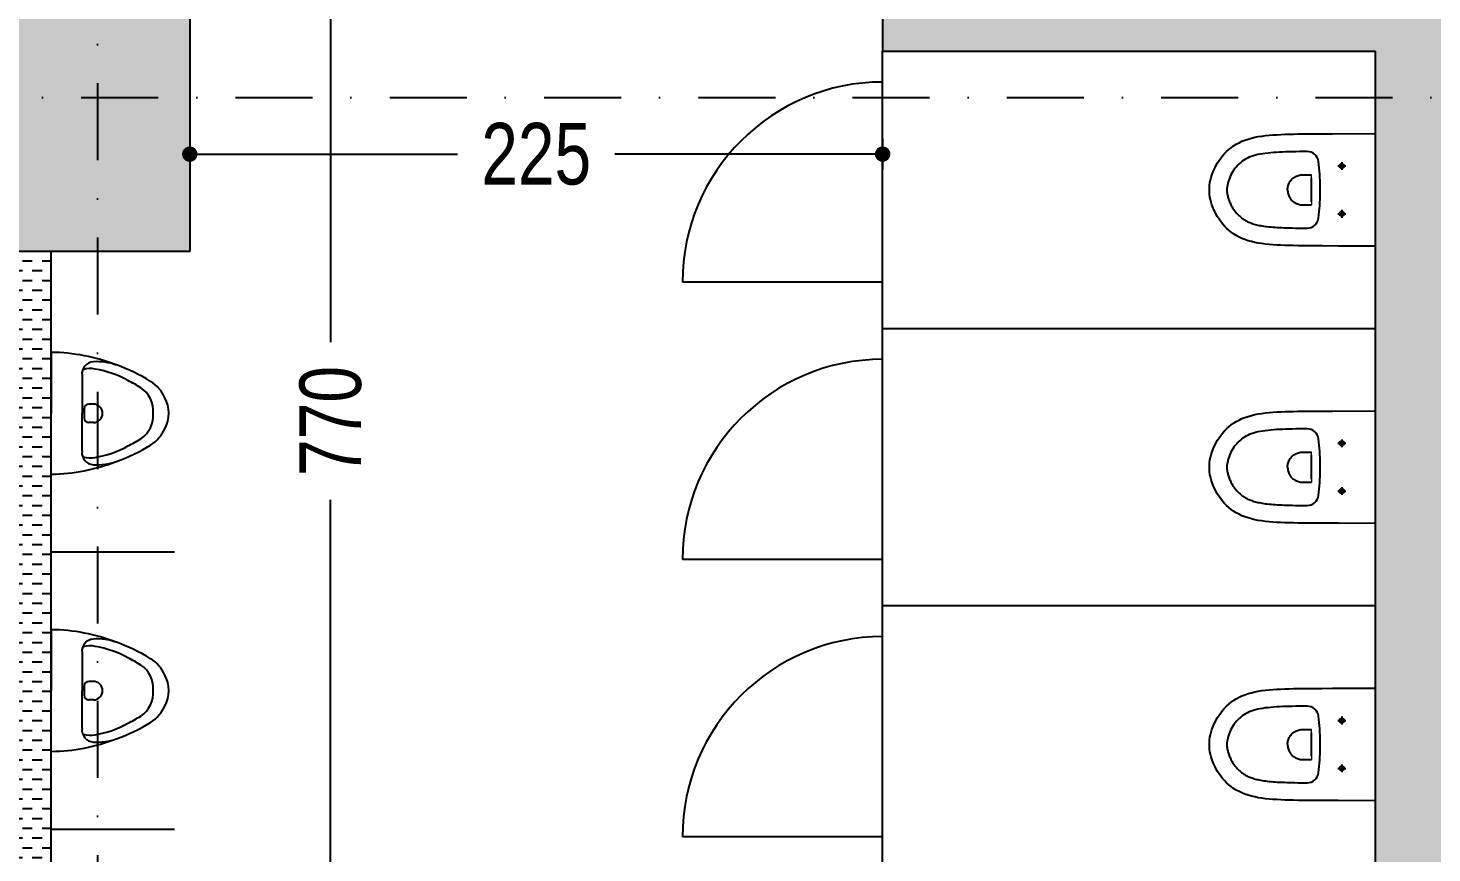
# Model space of a CAD drawing. Header units: centimetres. Extents: x 26569 to 160723, y -3143 to 14565.
# Drawn here: x 51707 to 52162.8, y 2743.4 to 3011.1 of the extents above; entities that cross this region are included whole.
import ezdxf

# ---------------------------------------------------------------- set-up
doc = ezdxf.new("R2010")
doc.units = ezdxf.units.CM
doc.header["$LTSCALE"] = 100
doc.linetypes.add('DASHDOT2', pattern=[0.5, 0.25, -0.125, 0, -0.125])
for name, color, linetype in [('A-ANNO-DIMS', 187, 'Continuous'), ('A-ANNO-GRID', 155, 'DASHDOT2'), ('A-FLOR-FIXT', 146, 'Continuous'), ('A-FLOR-TPTN', 8, 'Continuous'), ('A-WALL', 134, 'Continuous'), ('A-WALL-HTCH', 8, 'Continuous'), ('S-CONC', 5, 'Continuous'), ('S-HTCH', 8, 'Continuous')]:
    doc.layers.add(name, color=color, linetype=linetype)
doc.styles.add('Fields_100', font='act_simplex.shx', dxfattribs={"width": 0.8, "height": 20})
doc.dimstyles.new('FIELDS_100', dxfattribs={"dimscale": 0, "dimtxt": 20, "dimasz": 5, "dimexe": 5, "dimexo": 5, "dimgap": 5, "dimtad": 0, "dimdec": 0, "dimzin": 0, "dimdsep": 46, "dimtxsty": 'Fields_100', "dimblk": 'DOT', "dimcen": 0.09, "dimclrt": 50, "dimadec": 0, "dimazin": 0, "dimtfac": 1, "dimtdec": 0, "dimtix": 1, "dimtofl": 0, "dimtmove": 1, "dimatfit": 3, "dimfxl": 5, "dimfxlon": 1, "dimtolj": 1, "dimtzin": 0, "dimarcsym": 0})
pattern_1 = [(0, (47244.2896, 54361.0323), (3.175, 3.175), [3.175, -3.175])]

# ---------------------------------------------------------------- blocks, each defined once
blk = doc.blocks.new('KLOZET')
at = {"linetype": 'Continuous'}
for p, q in [((-11.04, 49.6), (-10.31, 50.18)), ((-10.31, 50.18), (-9.56, 50.72)), ((-9.56, 50.72), (-8.8, 51.22)), ((-8.8, 51.22), (-8.02, 51.67)), ((-8.02, 51.67), (-7.24, 52.08)), ((-7.24, 52.08), (-6.44, 52.46)), ((-6.44, 52.46), (-5.63, 52.79)), ((-5.63, 52.79), (-4.81, 53.09)), ((-4.81, 53.09), (-3.99, 53.34)), ((-3.99, 53.34), (-3.16, 53.55)), ((-3.16, 53.55), (-2.34, 53.71)), ((-2.34, 53.71), (-1.51, 53.83)), ((-1.51, 53.83), (-0.69, 53.89)), ((-0.69, 53.89), (0, 53.91)), ((0, 53.91), (0.69, 53.89)), ((0.69, 53.89), (1.51, 53.83)), ((1.51, 53.83), (2.34, 53.71)), ((2.34, 53.71), (3.16, 53.55)), ((3.16, 53.55), (3.99, 53.34)), ((3.99, 53.34), (4.81, 53.09)), ((4.81, 53.09), (5.63, 52.79)), ((5.63, 52.79), (6.44, 52.46)), ((6.44, 52.46), (7.24, 52.08)), ((7.24, 52.08), (8.02, 51.67)), ((8.02, 51.67), (8.8, 51.22)), ((8.8, 51.22), (9.56, 50.72)), ((9.56, 50.72), (10.31, 50.18)), ((10.31, 50.18), (11.04, 49.6)), ((-14.81, 45.18), (-14.27, 46.03)), ((-14.27, 46.03), (-13.69, 46.84)), ((-13.69, 46.84), (-13.07, 47.6)), ((-13.07, 47.6), (-12.43, 48.31)), ((-12.43, 48.31), (-11.75, 48.97)), ((-11.75, 48.97), (-11.04, 49.6)), ((-6.71, 45.76), (-6.99, 45.54)), ((-6.42, 45.96), (-6.71, 45.76)), ((-6.13, 46.16), (-6.42, 45.96)), ((-5.82, 46.36), (-6.13, 46.16)), ((-5.51, 46.54), (-5.82, 46.36)), ((-5.2, 46.72), (-5.51, 46.54)), ((-4.89, 46.89), (-5.2, 46.72)), ((-4.57, 47.05), (-4.89, 46.89)), ((-4.25, 47.2), (-4.57, 47.05)), ((-3.93, 47.34), (-4.25, 47.2)), ((-3.6, 47.47), (-3.93, 47.34)), ((-3.28, 47.59), (-3.6, 47.47)), ((-2.97, 47.7), (-3.28, 47.59)), ((-2.65, 47.8), (-2.97, 47.7)), ((-2.35, 47.89), (-2.65, 47.8)), ((-2.06, 47.96), (-2.35, 47.89)), ((-1.77, 48.03), (-2.06, 47.96)), ((-1.5, 48.08), (-1.77, 48.03)), ((-1.23, 48.13), (-1.5, 48.08)), ((-0.97, 48.16), (-1.23, 48.13)), ((-0.71, 48.19), (-0.97, 48.16)), ((-0.47, 48.21), (-0.71, 48.19)), ((-0.23, 48.22), (-0.47, 48.21)), ((0, 48.22), (-0.23, 48.22)), ((0.5, 48.21), (0, 48.22)), ((1.01, 48.16), (0.5, 48.21)), ((1.53, 48.07), (1.01, 48.16)), ((2.07, 47.96), (1.53, 48.07)), ((2.62, 47.81), (2.07, 47.96)), ((3.18, 47.63), (2.62, 47.81)), ((3.74, 47.42), (3.18, 47.63)), ((4.31, 47.17), (3.74, 47.42)), ((4.87, 46.9), (4.31, 47.17)), ((5.42, 46.6), (4.87, 46.9)), ((5.96, 46.27), (5.42, 46.6)), ((6.49, 45.92), (5.96, 46.27)), ((7.01, 45.53), (6.49, 45.92)), ((11.04, 49.6), (11.75, 48.97)), ((11.75, 48.97), (12.43, 48.31)), ((12.43, 48.31), (13.07, 47.6)), ((13.07, 47.6), (13.69, 46.84)), ((13.69, 46.84), (14.27, 46.03)), ((14.27, 46.03), (14.81, 45.18)), ((-16.79, 40.28), (-16.49, 41.34)), ((-16.49, 41.34), (-16.14, 42.36)), ((-16.14, 42.36), (-15.75, 43.34)), ((-15.75, 43.34), (-15.3, 44.28)), ((-15.3, 44.28), (-14.81, 45.18)), ((-10.5, 41.11), (-10.63, 40.81)), ((-10.36, 41.4), (-10.5, 41.11)), ((-10.22, 41.69), (-10.36, 41.4)), ((-10.08, 41.96), (-10.22, 41.69)), ((-9.93, 42.23), (-10.08, 41.96)), ((-9.77, 42.49), (-9.93, 42.23)), ((-9.61, 42.75), (-9.77, 42.49)), ((-9.44, 43), (-9.61, 42.75)), ((-9.26, 43.24), (-9.44, 43)), ((-9.08, 43.48), (-9.26, 43.24)), ((-8.88, 43.72), (-9.08, 43.48)), ((-8.68, 43.96), (-8.88, 43.72)), ((-8.47, 44.19), (-8.68, 43.96)), ((-8.25, 44.43), (-8.47, 44.19)), ((-8.02, 44.66), (-8.25, 44.43)), ((-7.78, 44.88), (-8.02, 44.66)), ((-7.53, 45.11), (-7.78, 44.88)), ((-7.26, 45.33), (-7.53, 45.11)), ((-6.99, 45.54), (-7.26, 45.33)), ((7.51, 45.12), (7.01, 45.53)), ((7.99, 44.68), (7.51, 45.12)), ((8.44, 44.22), (7.99, 44.68)), ((8.87, 43.74), (8.44, 44.22)), ((9.27, 43.23), (8.87, 43.74)), ((9.64, 42.7), (9.27, 43.23)), ((9.98, 42.14), (9.64, 42.7)), ((10.29, 41.55), (9.98, 42.14)), ((10.57, 40.94), (10.29, 41.55)), ((14.81, 45.18), (15.3, 44.28)), ((15.3, 44.28), (15.75, 43.34)), ((15.75, 43.34), (16.14, 42.36)), ((16.14, 42.36), (16.49, 41.34)), ((16.49, 41.34), (16.79, 40.28)), ((-17.61, 35.73), (-17.46, 36.91)), ((-17.46, 36.91), (-17.27, 38.06)), ((-17.27, 38.06), (-17.05, 39.19)), ((-17.05, 39.19), (-16.79, 40.28)), ((-11.69, 36.75), (-11.77, 36.22)), ((-11.61, 37.25), (-11.69, 36.75)), ((-11.52, 37.73), (-11.61, 37.25)), ((-11.42, 38.19), (-11.52, 37.73)), ((-11.32, 38.62), (-11.42, 38.19)), ((-11.22, 39.04), (-11.32, 38.62)), ((-11.11, 39.43), (-11.22, 39.04)), ((-10.99, 39.8), (-11.11, 39.43)), ((-10.87, 40.16), (-10.99, 39.8)), ((-10.75, 40.49), (-10.87, 40.16)), ((-10.63, 40.81), (-10.75, 40.49)), ((10.82, 40.29), (10.57, 40.94)), ((11.05, 39.61), (10.82, 40.29)), ((11.25, 38.9), (11.05, 39.61)), ((11.43, 38.16), (11.25, 38.9)), ((11.58, 37.39), (11.43, 38.16)), ((11.72, 36.58), (11.58, 37.39)), ((11.84, 35.74), (11.72, 36.58)), ((16.79, 40.28), (17.05, 39.19)), ((17.05, 39.19), (17.27, 38.06)), ((17.27, 38.06), (17.46, 36.91)), ((17.46, 36.91), (17.61, 35.73)), ((-17.98, 30.7), (-17.91, 32)), ((-17.91, 32), (-17.83, 33.28)), ((-17.83, 33.28), (-17.73, 34.52)), ((-17.73, 34.52), (-17.61, 35.73)), ((-12.14, 32.56), (-12.19, 31.86)), ((-12.09, 33.24), (-12.14, 32.56)), ((-12.04, 33.89), (-12.09, 33.24)), ((-11.98, 34.51), (-12.04, 33.89)), ((-11.92, 35.1), (-11.98, 34.51)), ((-11.85, 35.68), (-11.92, 35.1)), ((-11.77, 36.22), (-11.85, 35.68)), ((11.94, 34.87), (11.84, 35.74)), ((12.03, 33.98), (11.94, 34.87)), ((12.11, 33.06), (12.03, 33.98)), ((12.17, 32.12), (12.11, 33.06)), ((12.23, 31.16), (12.17, 32.12)), ((17.61, 35.73), (17.73, 34.52)), ((17.73, 34.52), (17.83, 33.28)), ((17.83, 33.28), (17.91, 32)), ((17.91, 32), (17.98, 30.7)), ((-18.11, 26.6), (-18.08, 28)), ((-18.08, 28), (-18.03, 29.37)), ((-18.03, 29.37), (-17.98, 30.7)), ((-12.35, 27.92), (-12.37, 27.04)), ((-12.32, 28.77), (-12.35, 27.92)), ((-12.29, 29.59), (-12.32, 28.77)), ((-12.26, 30.38), (-12.29, 29.59)), ((-12.23, 31.13), (-12.26, 30.38)), ((-12.19, 31.86), (-12.23, 31.13)), ((-3.06, 27.44), (-3.31, 27.23)), ((-2.8, 27.64), (-3.06, 27.44)), ((-2.52, 27.82), (-2.8, 27.64)), ((-2.23, 27.98), (-2.52, 27.82)), ((-1.93, 28.12), (-2.23, 27.98)), ((-1.63, 28.24), (-1.93, 28.12)), ((-1.31, 28.35), (-1.63, 28.24)), ((-0.99, 28.42), (-1.31, 28.35)), ((-0.66, 28.48), (-0.99, 28.42)), ((-0.33, 28.51), (-0.66, 28.48)), ((0, 28.52), (-0.33, 28.51)), ((0, 28.52), (0.33, 28.51)), ((0.33, 28.51), (0.66, 28.48)), ((0.66, 28.48), (0.99, 28.42)), ((0.99, 28.42), (1.31, 28.34)), ((1.31, 28.34), (1.63, 28.24)), ((1.63, 28.24), (1.94, 28.12)), ((1.94, 28.12), (2.24, 27.98)), ((2.24, 27.98), (2.53, 27.82)), ((2.53, 27.82), (2.8, 27.64)), ((2.8, 27.64), (3.07, 27.44)), ((3.07, 27.44), (3.31, 27.22)), ((12.27, 30.19), (12.23, 31.16)), ((12.31, 29.17), (12.27, 30.19)), ((12.34, 28.11), (12.31, 29.17)), ((12.37, 27.02), (12.34, 28.11)), ((17.98, 30.7), (18.03, 29.37)), ((18.03, 29.37), (18.08, 28)), ((18.08, 28), (18.11, 26.6)), ((-18.17, 22.18), (-18.16, 23.7)), ((-18.16, 23.7), (-18.14, 25.17)), ((-18.14, 25.17), (-18.11, 26.6)), ((-12.43, 23.21), (-12.44, 22.17)), ((-12.42, 24.22), (-12.43, 23.21)), ((-12.4, 25.19), (-12.42, 24.22)), ((-12.39, 26.14), (-12.4, 25.19)), ((-12.37, 27.04), (-12.39, 26.14)), ((-4.86, 23.9), (-4.87, 23.51)), ((-4.87, 23.51), (-4.85, 20.77)), ((-4.83, 24.28), (-4.86, 23.9)), ((-4.77, 24.65), (-4.83, 24.28)), ((-4.68, 24.99), (-4.77, 24.65)), ((-4.57, 25.33), (-4.68, 24.99)), ((-4.44, 25.64), (-4.57, 25.33)), ((-4.3, 25.94), (-4.44, 25.64)), ((-4.13, 26.23), (-4.3, 25.94)), ((-3.95, 26.5), (-4.13, 26.23)), ((-3.75, 26.76), (-3.95, 26.5)), ((-3.54, 27), (-3.75, 26.76)), ((-3.31, 27.23), (-3.54, 27)), ((3.31, 27.22), (3.55, 26.99)), ((3.55, 26.99), (3.76, 26.75)), ((3.76, 26.75), (3.96, 26.49)), ((3.96, 26.49), (4.14, 26.21)), ((4.14, 26.21), (4.31, 25.92)), ((4.31, 25.92), (4.45, 25.62)), ((4.45, 25.62), (4.58, 25.3)), ((4.58, 25.3), (4.69, 24.97)), ((4.69, 24.97), (4.77, 24.62)), ((4.77, 24.62), (4.83, 24.26)), ((4.83, 24.26), (4.86, 23.88)), ((4.87, 23.49), (4.85, 20.77)), ((4.86, 23.88), (4.87, 23.49)), ((12.39, 25.87), (12.37, 27.02)), ((12.41, 24.68), (12.39, 25.87)), ((12.43, 23.45), (12.41, 24.68)), ((12.44, 22.17), (12.43, 23.45)), ((18.11, 26.6), (18.14, 25.17)), ((18.14, 25.17), (18.16, 23.7)), ((18.16, 23.7), (18.17, 22.18)), ((-18.21, 17.38), (-18.19, 20.63)), ((-18.19, 20.63), (-18.17, 22.18)), ((-9.17, 18.44), (-8.15, 18.32)), ((-8.15, 18.32), (-7.14, 18.22)), ((-3.85, 20.77), (-2.1, 20.76)), ((-2.1, 20.76), (-0.41, 20.76)), ((-0.41, 20.76), (1.67, 20.76)), ((1.67, 20.76), (3.41, 20.76)), ((3.41, 20.76), (3.85, 20.77)), ((7.14, 18.22), (8.15, 18.32)), ((8.15, 18.32), (9.17, 18.44)), ((18.17, 22.18), (18.19, 20.63)), ((18.19, 20.63), (18.21, 17.38)), ((-18.23, 12.14), (-18.21, 17.38)), ((-7.14, 18.22), (-6.12, 18.13)), ((-6.12, 18.13), (-5.1, 18.05)), ((-5.1, 18.05), (-4.08, 17.99)), ((-4.08, 17.99), (-3.06, 17.94)), ((-3.06, 17.94), (-2.04, 17.9)), ((-2.04, 17.9), (-1.02, 17.88)), ((-1.02, 17.88), (0, 17.88)), ((0, 17.88), (1.02, 17.88)), ((1.02, 17.88), (2.04, 17.9)), ((2.04, 17.9), (3.06, 17.94)), ((3.06, 17.94), (4.08, 17.99)), ((4.08, 17.99), (5.1, 18.05)), ((5.1, 18.05), (6.12, 18.13)), ((6.12, 18.13), (7.14, 18.22)), ((18.21, 17.38), (18.22, 13.94)), ((18.22, 13.94), (18.25, 0)), ((-18.25, 0), (-18.23, 12.14)), ((-18.25, 0), (18.25, 0))]:
    blk.add_line(p, q, dxfattribs=at)
at = {"lineweight": 0}
for p, q in [((-3.85, 20.77), (-4.85, 20.77)), ((3.85, 20.77), (4.85, 20.77))]:
    blk.add_line(p, q, dxfattribs=at)
at = {"ltscale": 3}
for p, q in [((-6.47, 10.9), (-9.03, 10.9)), ((-7.75, 12.18), (-7.75, 9.62)), ((9.03, 10.9), (6.47, 10.9)), ((7.75, 12.18), (7.75, 9.62))]:
    blk.add_line(p, q, dxfattribs=at)
at = {"linetype": 'Continuous'}
for centre in [(-7.75, 10.9), (7.75, 10.9)]:
    blk.add_circle(centre, 0.75, dxfattribs=at)
for centre, start, end in [((-8.71, 22.13), 179.5021, 262.9898), ((8.71, 22.13), 277.0095, 0.5028)]:
    blk.add_arc(centre, 3.72, start, end, dxfattribs=at)
blk = doc.blocks.new('pisuvar')
at = {"layer": 'A-FLOR-FIXT'}
for p, q in [((0, 19.75), (0, 0)), ((10.01, 12.33), (10.01, 0)), ((0, -19.75), (0, 0)), ((10.01, -12.33), (10.01, 0)), ((10.7, 1.47), (10.7, -1.53)), ((13.7, 2.97), (12.2, 2.97)), ((13.7, -3.03), (12.2, -3.03))]:
    blk.add_line(p, q, dxfattribs=at)
for centre, radius, start, end in [((-0.68, -40.45), 60.21, 68.7376, 89.3515), ((13.93, 12.77), 3.94, 93.4154, 186.4444), ((12.71, 6.52), 7.98, 78.422, 107.3363), ((14.92, -1.56), 18.31, 70.0984, 93.8499), ((8.41, -19.62), 34.47, 61.3476, 80.144), ((1.5, -39.59), 58.64, 58.3409, 70.4152), ((-4.81, -47.23), 65.06, 58.5786, 62.7878), ((26, 0.13), 11.97, 24.1864, 58.3669), ((24.01, 0.74), 9.11, 355.3696, 55.9725), ((27.69, 0), 10.51, 331.3789, 28.6211), ((12.2, 1.47), 1.5, 90, 180), ((13.7, -0.03), 3, 270, 90), ((24.01, -0.74), 9.11, 304.0275, 4.6304), ((12.2, -1.53), 1.5, 180, 270), ((-4.81, 47.23), 65.06, 297.2122, 301.4214), ((26, -0.13), 11.97, 301.6331, 335.8136), ((13.93, -12.77), 3.94, 173.5556, 266.5846), ((8.41, 19.62), 34.47, 279.856, 298.6524), ((1.5, 39.59), 58.64, 289.5848, 301.6591), ((-0.68, 40.45), 60.21, 270.6485, 291.2624), ((12.71, -6.52), 7.98, 252.6637, 281.578), ((14.92, 1.56), 18.31, 266.1501, 289.9016)]:
    blk.add_arc(centre, radius, start, end, dxfattribs=at)
blk = doc.blocks.new('_Dot')
at = {"color": 0, "linetype": 'ByBlock', "lineweight": -2}
blk.add_line((-0.5, 0), (-1, 0), dxfattribs=at)
at = {"color": 0, "linetype": 'ByBlock', "const_width": 0.5}
blk.add_lwpolyline([(-0.25, 0, 1), (0.25, 0, 1)], format="xyb", close=True, dxfattribs=at)
blk = doc.blocks.new('*D233')
at = {"layer": 'A-ANNO-DIMS', "color": 0, "lineweight": -2, "transparency": 16777216}
for p, q in [((51800.23, 3268.59), (51810.23, 3268.59)), ((51805.23, 3263.59), (51805.23, 2909.16)), ((51805.23, 2503.59), (51805.23, 2858.02)), ((51800.23, 2498.59), (51810.23, 2498.59))]:
    blk.add_line(p, q, dxfattribs=at)
at = {"layer": 'DEFPOINTS', "color": 0, "transparency": 16777216}
for p in [(51774.48, 3268.59), (51759.48, 2498.59), (51805.23, 2498.59)]:
    blk.add_point(p, dxfattribs=at)
at = {"layer": 'A-ANNO-DIMS', "color": 0, "lineweight": -2, "transparency": 16777216, "xscale": 5, "yscale": 5, "zscale": 5}
for p, rotation in [((51805.23, 3268.59), 90), ((51805.23, 2498.59), 270)]:
    blk.add_blockref('_Dot', p, dxfattribs=dict(at, rotation=rotation))
at = {"layer": 'A-ANNO-DIMS', "color": 50, "transparency": 16777216, "insert": (51805.23, 2883.59), "char_height": 20, "attachment_point": 5, "rotation": 90, "style": 'Fields_100'}
blk.add_mtext('\\A1;770', dxfattribs=at)
blk = doc.blocks.new('*D182')
at = {"layer": 'A-ANNO-DIMS', "color": 0, "lineweight": -2, "transparency": 16777216}
for p, q in [((51759.48, 2975.18), (51759.48, 2965.18)), ((51984.48, 2975.18), (51984.48, 2965.18)), ((51764.48, 2970.18), (51846.4, 2970.18)), ((51979.48, 2970.18), (51897.55, 2970.18))]:
    blk.add_line(p, q, dxfattribs=at)
at = {"layer": 'DEFPOINTS', "color": 0, "transparency": 16777216}
for p in [(51759.48, 3018.59), (51984.48, 3018.59), (51759.48, 2970.18)]:
    blk.add_point(p, dxfattribs=at)
at = {"layer": 'A-ANNO-DIMS', "color": 0, "lineweight": -2, "transparency": 16777216, "xscale": 5, "yscale": 5, "zscale": 5, "rotation": 180}
blk.add_blockref('_Dot', (51759.48, 2970.18), dxfattribs=at)
at = {"layer": 'A-ANNO-DIMS', "color": 0, "lineweight": -2, "transparency": 16777216, "xscale": 5, "yscale": 5, "zscale": 5}
blk.add_blockref('_Dot', (51984.48, 2970.18), dxfattribs=at)
at = {"layer": 'A-ANNO-DIMS', "color": 50, "transparency": 16777216, "insert": (51871.98, 2970.18), "char_height": 20, "attachment_point": 5, "style": 'Fields_100'}
blk.add_mtext('\\A1;225', dxfattribs=at)

msp = doc.modelspace()

# ---------------------------------------------------------------- hatches: boundary and pattern name
at = {"layer": 'A-WALL-HTCH'}
h = msp.add_hatch(dxfattribs=at)
h.set_pattern_fill('DASH', color=256)
h.set_pattern_definition(pattern_1)
h.paths.add_polyline_path([(52174.48, 3003.59), (52334.48, 3003.59), (52334.48, 3018.59), (52174.48, 3018.59), (52174.48, 3268.59), (52339.48, 3268.59), (52339.48, 3283.59), (51979.48, 3283.59), (51979.48, 3268.59), (52144.48, 3268.59), (52144.48, 3018.59), (51984.48, 3018.59), (51984.48, 3003.59), (52144.48, 3003.59), (52144.48, 2498.59), (52174.48, 2498.59)])
h = msp.add_hatch(dxfattribs=at)
h.set_pattern_fill('DASH', color=256)
h.set_pattern_definition(pattern_1)
h.paths.add_polyline_path([(51714.48, 2938.59), (51699.48, 2938.59), (51699.48, 2563.59), (51714.48, 2563.59)])
at = {"layer": 'S-HTCH'}
h = msp.add_hatch(dxfattribs=at)
h.set_pattern_fill('ANSI33', color=256)
h.set_pattern_definition([(45, (47244.2896, 5721.5606), (-4.490128, 4.490128), []), (45, (47248.78, 5721.5606), (-4.490128, 4.490128), [3.175, -1.5875])])
h.paths.add_polyline_path([(51759.48, 2938.59), (51699.48, 2938.59), (51699.48, 3038.59), (51759.48, 3038.59)])
h.paths.add_polyline_path([(50839.48, 2958.59), (50839.48, 3018.59), (50939.48, 3018.59), (50939.48, 2958.59)])
h.paths.add_polyline_path([(52519.48, 2958.59), (52519.48, 3018.59), (52619.48, 3018.59), (52619.48, 2958.59)])
h.paths.add_polyline_path([(51759.48, 1988.59), (51699.48, 1988.59), (51699.48, 2088.59), (51759.48, 2088.59)])
h.paths.add_polyline_path([(51759.48, 2463.59), (51699.48, 2463.59), (51699.48, 2563.59), (51759.48, 2563.59)])
h.paths.add_polyline_path([(51759.48, 3888.59), (51699.48, 3888.59), (51699.48, 3988.59), (51759.48, 3988.59)])
h.paths.add_polyline_path([(51759.48, 4363.59), (51699.48, 4363.59), (51699.48, 4463.59), (51759.48, 4463.59)])
h.paths.add_polyline_path([(51759.48, 4838.59), (51699.48, 4838.59), (51699.48, 4938.59), (51759.48, 4938.59)])
h.paths.add_polyline_path([(51759.48, 5788.59), (51699.48, 5788.59), (51699.48, 5888.59), (51759.48, 5888.59)])
h.paths.add_polyline_path([(51759.48, 6263.59), (51699.48, 6263.59), (51699.48, 6363.59), (51759.48, 6363.59)])
h.paths.add_polyline_path([(51759.48, 6738.59), (51699.48, 6738.59), (51699.48, 6838.59), (51759.48, 6838.59)])
h.paths.add_polyline_path([(50839.48, 1518.59), (50839.48, 1578.59), (50939.48, 1578.59), (50939.48, 1518.59)])
h.paths.add_polyline_path([(51679.48, 1518.59), (51679.48, 1578.59), (51779.48, 1578.59), (51779.48, 1518.59)])
h.paths.add_polyline_path([(52519.48, 1518.59), (52519.48, 1578.59), (52619.48, 1578.59), (52619.48, 1518.59)])
h.paths.add_polyline_path([(50839.48, 2008.59), (50839.48, 2068.59), (50939.48, 2068.59), (50939.48, 2008.59)])
h.paths.add_polyline_path([(52519.48, 2008.59), (52519.48, 2068.59), (52619.48, 2068.59), (52619.48, 2008.59)])
h.paths.add_polyline_path([(50839.48, 2483.59), (50839.48, 2543.59), (50939.48, 2543.59), (50939.48, 2483.59)])
h.paths.add_polyline_path([(52519.48, 2483.59), (52519.48, 2543.59), (52619.48, 2543.59), (52619.48, 2483.59)])
h.paths.add_polyline_path([(50839.48, 3433.59), (50839.48, 3493.59), (50939.48, 3493.59), (50939.48, 3433.59)])
h.paths.add_polyline_path([(51679.48, 3433.59), (51679.48, 3493.59), (51779.48, 3493.59), (51779.48, 3433.59)])
h.paths.add_polyline_path([(52519.48, 3433.59), (52519.48, 3493.59), (52619.48, 3493.59), (52619.48, 3433.59)])
h.paths.add_polyline_path([(50839.48, 3908.59), (50839.48, 3968.59), (50939.48, 3968.59), (50939.48, 3908.59)])
h.paths.add_polyline_path([(52519.48, 3908.59), (52519.48, 3968.59), (52619.48, 3968.59), (52619.48, 3908.59)])
h.paths.add_polyline_path([(50839.48, 4383.59), (50839.48, 4443.59), (50939.48, 4443.59), (50939.48, 4383.59)])
h.paths.add_polyline_path([(52519.48, 4383.59), (52519.48, 4443.59), (52619.48, 4443.59), (52619.48, 4383.59)])
h.paths.add_polyline_path([(50839.48, 4858.59), (50839.48, 4918.59), (50939.48, 4918.59), (50939.48, 4858.59)])
h.paths.add_polyline_path([(52519.48, 4858.59), (52519.48, 4918.59), (52619.48, 4918.59), (52619.48, 4858.59)])
h.paths.add_polyline_path([(50839.48, 5333.59), (50839.48, 5393.59), (50939.48, 5393.59), (50939.48, 5333.59)])
h.paths.add_polyline_path([(51679.48, 5333.59), (51679.48, 5393.59), (51779.48, 5393.59), (51779.48, 5333.59)])
h.paths.add_polyline_path([(52519.48, 5333.59), (52519.48, 5393.59), (52619.48, 5393.59), (52619.48, 5333.59)])
h.paths.add_polyline_path([(50839.48, 5808.59), (50839.48, 5868.59), (50939.48, 5868.59), (50939.48, 5808.59)])
h.paths.add_polyline_path([(52519.48, 5808.59), (52519.48, 5868.59), (52619.48, 5868.59), (52619.48, 5808.59)])
h.paths.add_polyline_path([(50839.48, 6283.59), (50839.48, 6343.59), (50939.48, 6343.59), (50939.48, 6283.59)])
h.paths.add_polyline_path([(52519.48, 6283.59), (52519.48, 6343.59), (52619.48, 6343.59), (52619.48, 6283.59)])
h.paths.add_polyline_path([(50839.48, 6758.59), (50839.48, 6818.59), (50939.48, 6818.59), (50939.48, 6758.59)])
h.paths.add_polyline_path([(52519.48, 6758.59), (52519.48, 6818.59), (52619.48, 6818.59), (52619.48, 6758.59)])
h.paths.add_polyline_path([(50839.48, 7248.59), (50839.48, 7308.59), (50939.48, 7308.59), (50939.48, 7248.59)])
h.paths.add_polyline_path([(51679.48, 7248.59), (51679.48, 7308.59), (51779.48, 7308.59), (51779.48, 7248.59)])
h.paths.add_polyline_path([(52519.48, 7248.59), (52519.48, 7308.59), (52619.48, 7308.59), (52619.48, 7248.59)])

# ---------------------------------------------------------------- linework, layer by layer
at = {"layer": 'A-ANNO-GRID'}
for p, q in [((51729.48, 8203.59), (51729.48, 1408.59)), ((49419.63, 2988.59), (71224.48, 2988.59))]:
    msp.add_line(p, q, dxfattribs=at)
at = {"layer": 'A-FLOR-TPTN'}
for p, q in [((51984.48, 2913.59), (51984.48, 3003.59)), ((51984.48, 2823.59), (51984.48, 2913.59)), ((51984.48, 2913.59), (52144.48, 2913.59)), ((52144.48, 2823.59), (51984.48, 2823.59)), ((51984.48, 2733.59), (51984.48, 2823.59))]:
    msp.add_line(p, q, dxfattribs=at)
for points in [[(51984.48, 2928.59), (51919.48, 2928.59)], [(51714.48, 2841.09), (51754.48, 2841.09)], [(51984.48, 2838.59), (51919.48, 2838.59)], [(51714.48, 2751.09), (51754.48, 2751.09)], [(51984.48, 2748.59), (51919.48, 2748.59)]]:
    msp.add_lwpolyline(points, dxfattribs=at)
for centre in [(51984.48, 2928.59), (51984.48, 2838.59), (51984.48, 2748.59)]:
    msp.add_arc(centre, 65, 90, 180, dxfattribs=at)
at = {"layer": 'A-WALL'}
for p, q in [((51984.48, 3018.59), (51984.48, 3003.59)), ((51984.48, 3003.59), (52144.48, 3003.59))]:
    msp.add_line(p, q, dxfattribs=at)
for points in [[(52144.48, 2498.59), (52144.48, 3003.59)], [(51714.48, 2563.59), (51714.48, 2938.59)]]:
    msp.add_lwpolyline(points, dxfattribs=at)
at = {"layer": 'S-CONC'}
msp.add_lwpolyline([(51759.48, 2938.59), (51699.48, 2938.59), (51699.48, 3038.59), (51759.48, 3038.59)], close=True, dxfattribs=at)

# ---------------------------------------------------------------- block references
at = {"layer": 'A-FLOR-FIXT', "rotation": 90.00000000000001}
for p in [(52144.48, 2958.59), (52144.48, 2868.59), (52144.48, 2778.59)]:
    msp.add_blockref('KLOZET', p, dxfattribs=at)
at = {"layer": 'A-FLOR-FIXT', "color": 0}
for p in [(51714.48, 2886.09), (51714.48, 2796.09)]:
    msp.add_blockref('pisuvar', p, dxfattribs=at)

# ---------------------------------------------------------------- dimensions: what is measured, and where the dimension line sits
at = {"layer": 'A-ANNO-DIMS'}
dim = msp.add_linear_dim(base=(51805.23, 2498.59), p1=(51774.48, 3268.59), p2=(51759.48, 2498.59), angle=90, dimstyle='FIELDS_100', override={"dimscale": 1}, dxfattribs=at)
dim.commit()
dim.dimension.update_dxf_attribs({"geometry": '*D233', "text_midpoint": (51805.23, 2883.59)})
dim = msp.add_linear_dim(base=(51759.48, 2970.18), p1=(51984.48, 3018.59), p2=(51759.48, 3018.59), dimstyle='FIELDS_100', override={"dimscale": 1}, dxfattribs=at)
dim.commit()
dim.dimension.update_dxf_attribs({"geometry": '*D182', "text_midpoint": (51871.98, 2970.18)})

doc.saveas('drawing.dxf')
